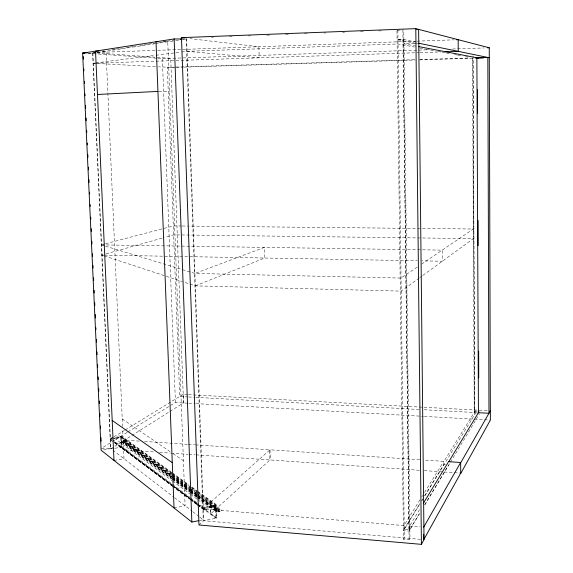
<?xml version="1.0" encoding="UTF-8"?>
<svg xmlns="http://www.w3.org/2000/svg" width="573" height="573" viewBox="0 0 573 573"><rect width="100%" height="100%" fill="white"/><g stroke="black" fill="none" stroke-linecap="round" stroke-linejoin="round"><path stroke-width="0.43" stroke-dasharray="2.87 2.15" d="M197.843 499.756L207.92 507.212L207.727 507.528A6.289 5.329 -55.7 0 0 206.896 508.108L205.8 508.967A1.69 1.44 -55.5 0 1 204.375 509.254A0.967 0.824 -55.5 0 1 204.103 509.082L204.038 507.929L197.599 503.123M396.953 30.856L403.514 539.372L409.122 539.852L409.96 538.434L403.779 29.954M419.902 499.885L403.986 525.57L404.037 529.352L409.638 529.817L419.723 513.021M424.765 504.627L448.609 464.925M419.78 504.061L403.478 530.634L409.093 531.107L419.665 513.487M424.722 505.064L450.17 462.655M450.45 462.182L479.436 413.878M403.514 539.372L404.359 537.954L397.87 30.176M409.638 529.817L409.588 526.028L419.68 509.376M404.037 529.352L419.945 503.452M421.814 500.408L422.745 498.882M424.622 495.831L443.796 464.603L443.774 461.358L424.17 460.062M421.642 501.024L422.573 499.506M424.908 495.709L475.719 412.889L475.705 410.082L443.953 461.372M421.771 496.863L422.709 495.351M424.579 492.329L443.774 461.358M198.981 524.997L203.659 520.728L216.487 518.128L216.093 506.403L210.492 502.328L210.893 513.931L216.487 518.128M419.715 459.761L270.033 449.812L210.492 502.328M197.893 497.257L218.026 512.047L219.244 511.152L197.635 495.344M197.656 495.967L219.273 511.796L220.584 510.801L220.519 510.278L219.201 509.848L197.585 494.091M419.228 278.02L401.207 291.134L195.357 285.87L182.708 281.708M419.952 277.497L422.115 275.921M422.838 275.398L473.391 238.619L173.633 234.858L165.081 237.265M172 478.233L123.095 442.313L124.133 441.597L171.692 476.371M171.714 476.965L124.162 442.134L125.351 441.124L124.09 440.515L124.112 441.06L171.671 475.776M417.216 267.09L401.036 278.07L194.913 273.457L191.511 272.419M421.628 264.096L473.348 228.999L189.376 226.099M127.134 432.4L101.478 448.322L110.596 448.953L113.977 448.401M127.886 431.935L175.424 402.432L187.908 403.177M113.132 437.357L110.152 439.183L121.412 437.378L117.601 434.613M113.877 436.898L124.456 430.402M125.222 429.936L183.188 394.346M195.357 285.87L264.726 258.022L264.432 247.386L194.913 273.457M103.462 255.63L101.779 255.071L105.196 254.111M106.055 253.868L164.222 237.509M104.716 245.917L101.314 244.872L104.737 243.969M105.597 243.747L173.297 225.934L181.333 226.013M204.038 507.929L207.92 507.212M199.726 520.47L203.229 519.761L186.204 39.043L182.758 39.014M197.821 504.663L215.727 518.078L216.35 517.949L216.143 511.768L197.492 498.037M197.47 497.407L216.121 511.123L217.984 510.751L217.962 510.099L197.821 495.373M216.143 511.768L218.005 511.395L218.026 512.047M197.857 492.472L215.928 505.579L216.551 505.458L216.53 504.806L203.931 507.298L203.422 507.879L203.451 509.361A1.676 1.425 -55.5 0 0 204.103 509.891A2.378 2.02 -55.5 0 0 206.108 509.497L207.225 508.616A5.615 4.763 -55.7 0 1 209.081 507.592L214.058 505.952A1.39 1.182 -56.1 0 1 215.355 507.012L215.727 518.078M174.034 507.957L185.1 505.801L167.753 41.829L162.725 41.8M113.998 460.434L123.976 458.737L122.694 429.535M125.473 450.041L155.147 452.033M103.541 449.826L110.847 448.623L112.229 449.69M114.822 448.258L121.698 447.162L121.469 442.034L123.066 441.769L171.979 477.638M125.301 440.193L121.161 437.414L121.591 447.148L216.35 517.949M171.699 472.969L121.777 436.805L121.24 436.891L121.447 441.489L123.045 441.231L171.95 477.044M171.671 472.367L121.748 436.268L110.947 438.001L110.553 439.699A1.382 1.232 -50 0 0 111.119 440.157A1.955 1.748 -50.1 0 0 111.685 440.257M111.585 438.438L111.047 438.524L111.09 439.47A0.795 0.709 -50 0 0 111.348 439.634A1.39 1.239 -50.1 0 0 111.749 439.706M102.238 51.133L103.992 50.861M111.9 49.658L115.417 49.12M116.298 48.984L119.814 48.447M120.688 48.311L122.45 48.046M125.96 47.509L129.477 46.972M130.358 46.836L133.874 46.298M134.748 46.169L136.51 45.897M140.02 45.36L143.537 44.823M144.417 44.694L147.934 44.157M148.808 44.021L152.325 43.484M153.206 43.347L154.961 43.082M158.477 42.545L161.994 42.008M162.868 41.872L166.385 41.335M167.266 41.199L173.418 40.26M87.748 53.153L92.876 53.16L154.524 43.835M155.412 43.698L174.779 40.769M175.66 40.633L179.177 40.103M182.694 39.573L186.204 39.043M96.601 63.431L93.055 63.238L94.824 63.016M95.712 62.901L155.133 55.366M156.021 55.252L180.853 52.1M181.741 51.985L187.063 51.312L398.042 43.963L414.537 47.05M158.871 91.766L169.601 91.229M211.559 37.295L213.342 37.231M229.386 36.615L232.058 36.514M248.109 35.898L250.781 35.798M266.825 35.182L269.589 35.082M285.547 34.473L288.334 34.366M304.27 33.757L307.078 33.649M323.881 33.005L325.815 32.933M342.597 32.289L344.559 32.217M360.424 31.608L363.296 31.501M378.466 30.921L382.041 30.784M397.211 30.204L400.778 30.068M416.184 42.101L403.077 39.372L397.153 39.587L416.227 43.455M397.991 39.759L403.893 39.544M93.463 52.58L96.135 52.48M97.03 52.451L156.787 50.338M157.682 50.309L416.163 41.17M417.058 41.134L453.802 39.838M414.415 43.39L403.944 43.756L416.098 46.091M415.282 43.362L417.903 43.269M157.897 58.303L162.352 58.618L429.313 49.765M452.577 48.999L483.899 47.96M93.055 63.238L94.839 63.18M95.734 63.152L419.128 52.63M420.023 52.601L440.573 51.928L437.106 51.276M414.515 59.699L167.345 67.328L179.7 396.487L187.736 396.924M419.873 59.535L469.839 57.995M175.524 67.392L158.642 66.848M176.42 67.37L182.672 67.177M183.568 67.148L415.103 60.022M419.565 59.886L474.093 58.21M114.285 438.008L171.936 480.604M102.531 51.162L106.034 51.169L122.565 426.599M182.228 226.02L188.481 226.084M101.314 244.872L442.213 250.129L442.306 261.231L421.749 260.865M101.779 255.071L103.563 255.107M104.458 255.121L417.316 260.779M187.658 394.582L183.124 394.382L183.446 402.926M188.481 394.668L489.478 410.777M97.482 63.481L157.761 66.797M477.209 411.858L474.695 411.722L472.997 58.002M188.624 396.967L194.877 397.311M195.765 397.354L418.899 409.466M424.249 409.752L474.229 412.467L472.517 57.909M475.719 412.889L479.057 413.069M188.796 403.227L195.042 403.571M195.937 403.621L423.454 416.335M424.349 416.385L490.373 420.073M139.239 441.11L124.95 440.164L171.993 474.351M144.597 441.468L187.471 444.319M188.367 444.376L194.619 444.791M195.515 444.856L269.654 449.784L269.933 459.947L210.757 513.831L210.355 502.235L190.809 488.031M443.796 464.603L445.4 464.71M159.602 452.341L170.303 453.078M171.191 453.136L188.13 454.31M189.026 454.368L195.264 454.797M196.152 454.862L419.916 470.311M424.242 470.605L460.721 473.126M88.443 53.325L157.009 58.238M93.456 52.673L96.121 52.866M97.009 52.931L170.711 58.346L183.51 402.883L110.596 448.953L92.568 52.609M403.986 525.57L203.243 508.946L216.386 506.346L222.109 510.507M409.588 526.028L420.138 526.902M420.51 539.336L203.659 520.728L186.597 38.248M187.063 51.312L259.189 57.83L258.881 46.728L190.121 38.663M419.744 48.025L424.951 49.006M425.818 49.163L436.239 51.119M442.292 52.25L445.73 52.895M446.589 53.053L449.168 53.54M454.325 54.507L456.903 54.987M457.763 55.151L462.06 55.953M465.498 56.598L468.077 57.078M105.568 246.175L190.659 272.154M217.962 510.099L219.223 510.5L219.201 509.848M104.307 255.902L181.863 281.429M123.045 441.231L123.023 440.687L124.112 441.06M122.228 418.913L170.145 451.653M173.096 453.666L183.417 460.721M172.394 472.89L189.04 484.923M191.934 487.021L196.997 490.681M197.721 491.204L216.53 504.806M172.423 473.491L189.061 485.546M191.955 487.644L197.019 491.312M197.742 491.835L216.551 505.458M121.24 436.891L171.836 473.599M172.559 474.122L189.907 486.706M190.63 487.229L197.141 491.949M172.717 474.881L190.086 487.501M120.409 437.342L172.194 475.096M172.373 475.167L189.692 487.773M190.2 488.203L196.911 493.024M197.42 493.46L220.612 510.357M124.09 440.515L171.649 475.182M172.366 475.705L189.663 488.311M190.379 488.841L196.868 493.568M172.387 476.306L189.684 488.927M190.401 489.457L196.89 494.191M197.606 494.714L219.223 510.5M123.023 440.687L171.929 476.442M172.652 476.972L189.914 489.593M190.63 490.116L197.105 494.85M172.416 476.901L189.706 489.543M190.429 490.073L196.911 494.814M172.674 477.567L189.935 490.209M190.651 490.732L197.126 495.473M197.843 496.003L217.984 510.751M172.437 477.495L189.727 490.159M190.451 490.689L196.933 495.437M172.695 478.169L189.957 490.825M190.673 491.355L197.148 496.103M197.871 496.626L218.005 511.395M172.717 478.763L189.978 491.441M190.702 491.971L197.169 496.727M121.447 441.489L171.649 478.412M172.366 478.942L189.584 491.605M190.3 492.128L196.754 496.877M121.469 442.034L171.671 479.014M172.387 479.544L189.606 492.221M190.322 492.751L196.775 497.507M172.659 481.134L189.928 493.905M190.644 494.442L197.126 499.226M112.48 439.598L171.85 483.906M172.566 484.436L189.735 497.249M190.444 497.787L196.883 502.593M114.686 442.163L171.914 484.987M189.792 498.374L172.623 485.524L189.885 498.453M196.947 503.724L190.508 498.911L197.04 503.803M197.664 504.261L204.103 509.082M114.664 442.148L172 485.066M197.642 504.247L204.196 509.161M172.029 485.345L121.161 447.248L120.753 438.059A1.146 1.017 -50.9 0 0 119.635 437.149L115.374 438.381A4.627 4.118 -50.4 0 0 113.905 439.09M172.745 485.883L189.935 498.761M190.651 499.298L197.105 504.125M110.553 439.699L111.986 440.773M114.844 442.915L172.007 485.782M172.724 486.319L189.878 499.183M190.587 499.72L197.019 504.541M197.735 505.078L203.451 509.361M114.421 442.693L171.621 485.596M172.33 486.133L189.491 499.004M190.207 499.541L196.639 504.369M197.356 504.906L203.787 509.734M112.917 450.22L173.863 497.149M174.564 497.686L192.07 511.173M192.772 511.71L199.046 516.538M199.741 517.075L203.229 519.761M114.371 438.03L114.206 438.295A5.178 4.605 -50.4 0 0 113.92 438.467M92.876 53.16L110.847 448.623M124.133 441.597L124.162 442.134M123.066 441.769L123.095 442.313M121.748 436.268L121.777 436.805M162.352 58.618L175.424 402.432M219.244 511.152L219.273 511.796M215.928 505.579L216.121 511.123M270.033 449.812L270.313 459.983M403.077 39.372L409.093 531.107M402.876 29.732L409.122 539.852M473.033 55.86L474.752 414.472"/><path stroke-width="0.86" d="M460.921 473.14L490.373 420.073L489.263 47.781L415.797 28.65L181.483 37.646L198.981 524.997L421.413 544.35L424.02 539.637L418.627 29.388L416.843 29.452M423.655 527.196L460.656 462.483L448.58 461.68M460.857 462.497L490.373 410.827M448.774 461.695L478.964 411.815M423.354 503.323L448.122 462.44M181.892 39.007L174.128 38.943L82.627 53.139L101.106 450.228L191.855 522.06L198.852 520.649M180.445 39.186L182.207 38.921M97.474 94.481L157.94 91.401M83.099 52.945L87.404 52.788M456.38 39.745L458.164 39.68L458.242 51.355L445.608 51.763M487.48 47.838L489.263 47.781M475.611 57.923L477.359 57.866M475.884 58.152L483.44 57.916M82.627 53.139L84.331 53.146M99.022 51.147L95.519 51.14L113.998 460.434M157.697 41.765L156.021 41.757L174.034 507.957M181.483 37.646L184.893 38.047M418.698 46.592L478.426 58.074M418.777 43.24L489.299 57.737M112.193 420.446L172.287 462.669M83.264 56.512L83.386 59.191M83.844 69.011L83.93 70.794M84.424 81.502L84.51 83.286M85.005 94.001L85.091 95.784M85.549 105.604L85.671 108.276M86.129 118.095L86.251 120.774M86.709 130.594L86.788 132.377M87.289 143.085L87.368 144.869M87.827 154.689L87.956 157.367M88.407 167.187L88.536 169.859M88.987 179.678L89.116 182.357M89.574 192.177L89.653 193.961M90.154 204.668L90.233 206.452M90.735 217.167L90.813 218.95M91.272 228.77L91.394 231.442M91.852 241.262L91.981 243.94M92.432 253.76L92.561 256.439M92.976 265.363L93.098 268.035M93.557 277.855L93.678 280.534M94.137 290.353L94.258 293.032M94.717 302.845L94.839 305.524M95.254 314.448L95.419 318.022M95.877 327.835L95.963 329.618M96.414 339.438L96.543 342.117M96.995 351.937L97.124 354.615M97.582 364.428L97.704 367.107M98.162 376.927L98.284 379.605M98.699 388.53L98.821 391.201M99.279 401.021L99.401 403.7M99.86 413.52L99.989 416.199M100.44 426.011L100.569 428.69M100.984 437.614L101.149 441.189M174.128 38.943L191.855 522.06M423.734 534.294L423.784 539.623L460.721 473.126L460.656 462.483M415.797 28.65L421.413 544.35M477.538 89.739L477.596 113.304M478.104 220.44L478.169 245.638M478.663 351.142L478.742 377.972M487.838 57.436L476.879 57.78L478.434 412.696L488.977 413.262L487.838 57.436"/></g></svg>
